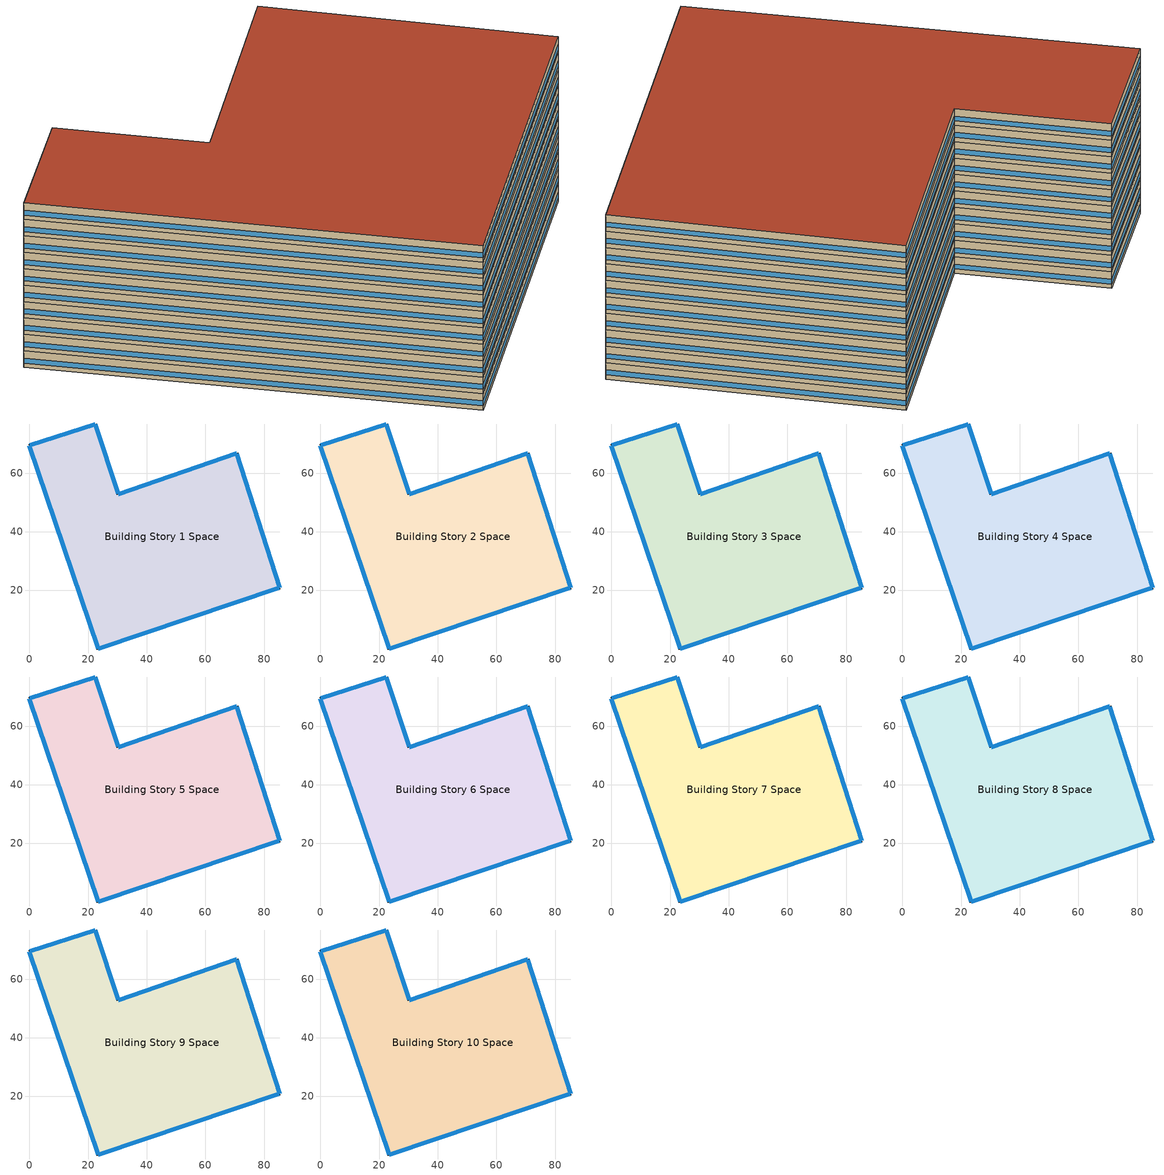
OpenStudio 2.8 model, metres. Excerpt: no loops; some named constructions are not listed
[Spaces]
Building Story 1 Space
 floor ground: 23.47,0 0,69.39 22.4,76.73 30.28,52.85 70.74,66.68 85.29,20.82 z0
 wall outside: 0,69.39 23.47,0 85.29,20.82 70.74,66.68 30.28,52.85 22.4,76.73 0,69.39 z0:3
 window: 0.01,69.36 23.46,0.02 / 22.38,76.72 0.02,69.4 / 30.27,52.87 22.41,76.7 / 70.72,66.67 30.3,52.86 / 85.29,20.85 70.75,66.65 / 23.49,0.01 85.27,20.82 z0.76:1.66
 ceiling adiabatic (Typical IEAD Roof R-15.87): 85.29,20.82 70.74,66.68 30.28,52.85 22.4,76.73 0,69.39 23.47,0 z3
Building Story 2 Space
 floor adiabatic (Typical Interior Floor): 23.47,0 0,69.39 22.4,76.73 30.28,52.85 70.74,66.68 85.29,20.82 z3
 wall outside: 0,69.39 23.47,0 85.29,20.82 70.74,66.68 30.28,52.85 22.4,76.73 0,69.39 z3:6
 window: 23.49,0.01 85.27,20.82 / 70.72,66.67 30.3,52.86 / 85.29,20.85 70.75,66.65 / 0.01,69.36 23.46,0.02 / 22.38,76.72 0.02,69.4 / 30.27,52.87 22.41,76.7 z3.76:4.66
 ceiling adiabatic (Typical Interior Ceiling): 85.29,20.82 70.74,66.68 30.28,52.85 22.4,76.73 0,69.39 23.47,0 z6
Building Story 3 Space
 floor adiabatic (Typical Insulated Carpeted 6in Slab Floor): 23.47,0 0,69.39 22.4,76.73 30.28,52.85 70.74,66.68 85.29,20.82 z6
 wall outside: 0,69.39 23.47,0 85.29,20.82 70.74,66.68 30.28,52.85 22.4,76.73 0,69.39 z6:9
 window: 22.38,76.72 0.02,69.4 / 30.27,52.87 22.41,76.7 / 0.01,69.36 23.46,0.02 / 23.49,0.01 85.27,20.82 / 70.72,66.67 30.3,52.86 / 85.29,20.85 70.75,66.65 z6.76:7.66
 ceiling adiabatic (Typical IEAD Roof R-15.87): 85.29,20.82 70.74,66.68 30.28,52.85 22.4,76.73 0,69.39 23.47,0 z9
Building Story 4 Space
 floor adiabatic (Typical Interior Floor): 23.47,0 0,69.39 22.4,76.73 30.28,52.85 70.74,66.68 85.29,20.82 z9
 wall outside: 0,69.39 23.47,0 85.29,20.82 70.74,66.68 30.28,52.85 22.4,76.73 0,69.39 z9:12
 window: 0.01,69.36 23.46,0.02 / 85.29,20.85 70.75,66.65 / 70.72,66.67 30.3,52.86 / 23.49,0.01 85.27,20.82 / 22.38,76.72 0.02,69.4 / 30.27,52.87 22.41,76.7 z9.76:10.66
 ceiling adiabatic (Typical IEAD Roof R-15.87): 85.29,20.82 70.74,66.68 30.28,52.85 22.4,76.73 0,69.39 23.47,0 z12
Building Story 5 Space
 floor adiabatic (Typical Interior Floor): 23.47,0 0,69.39 22.4,76.73 30.28,52.85 70.74,66.68 85.29,20.82 z12
 wall outside: 0,69.39 23.47,0 85.29,20.82 70.74,66.68 30.28,52.85 22.4,76.73 0,69.39 z12:15
 window: 85.29,20.85 70.75,66.65 / 23.49,0.01 85.27,20.82 / 0.01,69.36 23.46,0.02 / 22.38,76.72 0.02,69.4 / 30.27,52.87 22.41,76.7 / 70.72,66.67 30.3,52.86 z12.76:13.66
 ceiling adiabatic (Typical IEAD Roof R-15.87): 85.29,20.82 70.74,66.68 30.28,52.85 22.4,76.73 0,69.39 23.47,0 z15
Building Story 6 Space
 floor adiabatic (Typical Interior Floor): 23.47,0 0,69.39 22.4,76.73 30.28,52.85 70.74,66.68 85.29,20.82 z15
 wall outside: 0,69.39 23.47,0 85.29,20.82 70.74,66.68 30.28,52.85 22.4,76.73 0,69.39 z15:18
 window: 0.01,69.36 23.46,0.02 / 22.38,76.72 0.02,69.4 / 70.72,66.67 30.3,52.86 / 85.29,20.85 70.75,66.65 / 23.49,0.01 85.27,20.82 / 30.27,52.87 22.41,76.7 z15.76:16.66
 ceiling adiabatic (Typical IEAD Roof R-15.87): 85.29,20.82 70.74,66.68 30.28,52.85 22.4,76.73 0,69.39 23.47,0 z18
Building Story 7 Space
 floor adiabatic (Typical Interior Floor): 23.47,0 0,69.39 22.4,76.73 30.28,52.85 70.74,66.68 85.29,20.82 z18
 wall outside: 0,69.39 23.47,0 85.29,20.82 70.74,66.68 30.28,52.85 22.4,76.73 0,69.39 z18:21
 window: 70.72,66.67 30.3,52.86 / 85.29,20.85 70.75,66.65 / 0.01,69.36 23.46,0.02 / 30.27,52.87 22.41,76.7 / 22.38,76.72 0.02,69.4 / 23.49,0.01 85.27,20.82 z18.76:19.66
 ceiling adiabatic (Typical Interior Ceiling): 85.29,20.82 70.74,66.68 30.28,52.85 22.4,76.73 0,69.39 23.47,0 z21
Building Story 8 Space
 floor adiabatic (Typical Insulated Carpeted 6in Slab Floor): 23.47,0 0,69.39 22.4,76.73 30.28,52.85 70.74,66.68 85.29,20.82 z21
 wall outside: 0,69.39 23.47,0 85.29,20.82 70.74,66.68 30.28,52.85 22.4,76.73 0,69.39 z21:24
 window: 0.01,69.36 23.46,0.02 / 22.38,76.72 0.02,69.4 / 30.27,52.87 22.41,76.7 / 70.72,66.67 30.3,52.86 / 85.29,20.85 70.75,66.65 / 23.49,0.01 85.27,20.82 z21.76:22.66
 ceiling adiabatic (Typical IEAD Roof R-15.87): 85.29,20.82 70.74,66.68 30.28,52.85 22.4,76.73 0,69.39 23.47,0 z24
Building Story 9 Space
 floor adiabatic (Typical Interior Floor): 23.47,0 0,69.39 22.4,76.73 30.28,52.85 70.74,66.68 85.29,20.82 z24
 wall outside: 0,69.39 23.47,0 85.29,20.82 70.74,66.68 30.28,52.85 22.4,76.73 0,69.39 z24:27
 window: 0.01,69.36 23.46,0.02 / 22.38,76.72 0.02,69.4 / 30.27,52.87 22.41,76.7 / 70.72,66.67 30.3,52.86 / 85.29,20.85 70.75,66.65 / 23.49,0.01 85.27,20.82 z24.76:25.66
 ceiling adiabatic (Typical Interior Ceiling): 85.29,20.82 70.74,66.68 30.28,52.85 22.4,76.73 0,69.39 23.47,0 z27
Building Story 10 Space
 floor adiabatic (Typical Insulated Carpeted 6in Slab Floor): 23.47,0 0,69.39 22.4,76.73 30.28,52.85 70.74,66.68 85.29,20.82 z27
 wall outside: 0,69.39 23.47,0 85.29,20.82 70.74,66.68 30.28,52.85 22.4,76.73 0,69.39 z27:30
 window: 85.29,20.85 70.75,66.65 / 23.49,0.01 85.27,20.82 / 0.01,69.36 23.46,0.02 / 22.38,76.72 0.02,69.4 / 30.27,52.87 22.41,76.7 / 70.72,66.67 30.3,52.86 z27.76:28.66
 roof outside: 85.29,20.82 70.74,66.68 30.28,52.85 22.4,76.73 0,69.39 23.47,0 z30
[Schedule:Ruleset]
Name | Default Day Schedule | Summer Design Day Schedule | Winter Design Day Schedule
Clothing Schedule | Clothing Schedule Default Winter Clothes
OutPatientHealthCare BLDG_OCC_SCH | OutPatientHealthCare BLDG_OCC_SCH Default | OutPatientHealthCare BLDG_OCC_SCH Summer Design Day | OutPatientHealthCare BLDG_OCC_SCH Winter Design Day
OutPatientHealthCare BLDG_LIGHT_EXAM_SCH | OutPatientHealthCare BLDG_LIGHT_EXAM_SCH Default | OutPatientHealthCare BLDG_LIGHT_EXAM_SCH Summer Design Day | OutPatientHealthCare BLDG_LIGHT_EXAM_SCH Winter Design Day
OutPatientHealthCare BLDG_EQUIP_SCH_BASE | OutPatientHealthCare BLDG_EQUIP_SCH_BASE Default | OutPatientHealthCare BLDG_EQUIP_SCH_BASE Summer Design Day | OutPatientHealthCare BLDG_EQUIP_SCH_BASE Winter Design Day
OutPatientHealthCare BLDG_LIGHT_SCH | OutPatientHealthCare BLDG_LIGHT_SCH Default | OutPatientHealthCare BLDG_LIGHT_SCH Summer Design Day | OutPatientHealthCare BLDG_LIGHT_SCH Winter Design Day
OutPatientHealthCare BLDG_LIGHT_CORRIDOR_SCH | OutPatientHealthCare BLDG_LIGHT_CORRIDOR_SCH Default | OutPatientHealthCare BLDG_LIGHT_CORRIDOR_SCH Summer Design Day | OutPatientHealthCare BLDG_LIGHT_CORRIDOR_SCH Winter Design Day
OutPatientHealthCare BLDG_LIGHT_OFFICE_SCH | OutPatientHealthCare BLDG_LIGHT_OFFICE_SCH Default | OutPatientHealthCare BLDG_LIGHT_OFFICE_SCH Summer Design Day | OutPatientHealthCare BLDG_LIGHT_OFFICE_SCH Winter Design Day
OutPatientHealthCare BLDG_EQUIP_SCH | OutPatientHealthCare BLDG_EQUIP_SCH Default | OutPatientHealthCare BLDG_EQUIP_SCH Summer Design Day | OutPatientHealthCare BLDG_EQUIP_SCH Winter Design Day
OutPatientHealthCare BLDG_LIGHT_STORAGE_SCH | OutPatientHealthCare BLDG_LIGHT_STORAGE_SCH Default | OutPatientHealthCare BLDG_LIGHT_STORAGE_SCH Summer Design Day | OutPatientHealthCare BLDG_LIGHT_STORAGE_SCH Winter Design Day
Elevator Schedule 1 | 177 space(s) Occ Sch Default 1 | 177 space(s) Occ Sch Summer Design Day 1 | 177 space(s) Occ Sch Winter Design Day 1
Elevator Schedule 2 | 177 space(s) Occ Sch Default 2 | 177 space(s) Occ Sch Summer Design Day 2 | 177 space(s) Occ Sch Winter Design Day 2
Elevator Schedule 3 | 177 space(s) Occ Sch Default 3 | 177 space(s) Occ Sch Summer Design Day 3 | 177 space(s) Occ Sch Winter Design Day 3
OutPatientHealthCare Hours_of_operation | OutPatientHealthCare Hours_of_operation Default | OutPatientHealthCare Hours_of_operation Summer Design Day | OutPatientHealthCare Hours_of_operation Winter Design Day
OutPatientHealthCare HTGSETP_SCH_YES_OPTIMUM | OutPatientHealthCare HTGSETP_SCH_YES_OPTIMUM Default | OutPatientHealthCare HTGSETP_SCH_YES_OPTIMUM Summer Design Day | OutPatientHealthCare HTGSETP_SCH_YES_OPTIMUM Winter Design Day
OutPatientHealthCare CLGSETP_SCH_NO_SETBACK | OutPatientHealthCare CLGSETP_SCH_NO_SETBACK Default | OutPatientHealthCare CLGSETP_SCH_NO_SETBACK Summer Design Day | OutPatientHealthCare CLGSETP_SCH_NO_SETBACK Winter Design Day
[Schedule:Day]
Clothing Schedule Default Winter Clothes; 177 space(s) Occ Sch Summer Design Day 1; 177 space(s) Occ Sch Winter Design Day 1; 177 space(s) Occ Sch Summer Design Day 2; 177 space(s) Occ Sch Winter Design Day 2; 177 space(s) Occ Sch Summer Design Day 3; 177 space(s) Occ Sch Winter Design Day 3; OutPatientHealthCare Hours_of_operation Default; OutPatientHealthCare Hours_of_operation Winter Design Day; OutPatientHealthCare Hours_of_operation Summer Design Day: 24, 0, 1
Clothing Schedule Summer Clothes: 24, 0, 0.5
Air Velocity Schedule Default: 24, 0, 0.2
Work Efficiency Schedule Default: 24, 0, 0
OutPatientHealthCare BLDG_OCC_SCH Default: 8, 0, 0, 17, 0, 0.05, 24, 0, 0
OutPatientHealthCare BLDG_OCC_SCH Summer Design Day; OutPatientHealthCare BLDG_OCC_SCH SmrDsn|Wkdy Day: 4, 0, 0.05, 6, 0, 0.2, 7, 0, 0.5, 18, 0, 0.9, 20, 0, 0.5, 22, 0, 0.2, 24, 0, 0.05
OutPatientHealthCare BLDG_OCC_SCH Winter Design Day; OutPatientHealthCare BLDG_OCC_SCH WntrDsn|Sat Day: 7, 0, 0.05, 9, 0, 0.2, 15, 0, 0.3, 20, 0, 0.2, 24, 0, 0.05
OutPatientHealthCare ACTIVITY_SCH Default; OutPatientHealthCare ACTIVITY_SCH Winter Design Day; OutPatientHealthCare ACTIVITY_SCH Summer Design Day: 24, 0, 120
OutPatientHealthCare BLDG_LIGHT_EXAM_SCH Default; OutPatientHealthCare BLDG_LIGHT_SCH Default; OutPatientHealthCare BLDG_LIGHT_CORRIDOR_SCH Default; OutPatientHealthCare BLDG_LIGHT_OFFICE_SCH Default; OutPatientHealthCare BLDG_LIGHT_STORAGE_SCH Default: 8, 0, 0.05, 17, 0, 0.1, 24, 0, 0.05
OutPatientHealthCare BLDG_LIGHT_EXAM_SCH Summer Design Day; OutPatientHealthCare BLDG_LIGHT_EXAM_SCH SmrDsn|Wkdy Day; OutPatientHealthCare BLDG_LIGHT_SCH Summer Design Day; OutPatientHealthCare BLDG_LIGHT_SCH SmrDsn|Wkdy Day; OutPatientHealthCare BLDG_LIGHT_CORRIDOR_SCH Summer Design Day; OutPatientHealthCare BLDG_LIGHT_CORRIDOR_SCH SmrDsn|Wkdy Day; OutPatientHealthCare BLDG_LIGHT_OFFICE_SCH Summer Design Day; OutPatientHealthCare BLDG_LIGHT_OFFICE_SCH SmrDsn|Wkdy Day; OutPatientHealthCare BLDG_LIGHT_STORAGE_SCH Summer Design Day; OutPatientHealthCare BLDG_LIGHT_STORAGE_SCH SmrDsn|Wkdy Day: 4, 0, 0.1, 6, 0, 0.3, 7, 0, 0.6, 18, 0, 0.9, 20, 0, 0.6, 22, 0, 0.3, 24, 0, 0.1
OutPatientHealthCare BLDG_LIGHT_EXAM_SCH Winter Design Day; OutPatientHealthCare BLDG_LIGHT_EXAM_SCH WntrDsn|Sat Day; OutPatientHealthCare BLDG_LIGHT_SCH Winter Design Day; OutPatientHealthCare BLDG_LIGHT_SCH WntrDsn|Sat Day; OutPatientHealthCare BLDG_LIGHT_CORRIDOR_SCH Winter Design Day; OutPatientHealthCare BLDG_LIGHT_CORRIDOR_SCH WntrDsn|Sat Day; OutPatientHealthCare BLDG_LIGHT_OFFICE_SCH Winter Design Day; OutPatientHealthCare BLDG_LIGHT_OFFICE_SCH WntrDsn|Sat Day; OutPatientHealthCare BLDG_LIGHT_STORAGE_SCH Winter Design Day; OutPatientHealthCare BLDG_LIGHT_STORAGE_SCH WntrDsn|Sat Day: 7, 0, 0.1, 9, 0, 0.3, 15, 0, 0.4, 20, 0, 0.3, 24, 0, 0.1
OutPatientHealthCare BLDG_EQUIP_SCH_BASE Default; OutPatientHealthCare BLDG_EQUIP_SCH Default: 8, 0, 0.3, 17, 0, 0.5, 24, 0, 0.3
OutPatientHealthCare BLDG_EQUIP_SCH_BASE Summer Design Day; OutPatientHealthCare BLDG_EQUIP_SCH_BASE SmrDsn|Wkdy Day; OutPatientHealthCare BLDG_EQUIP_SCH Summer Design Day; OutPatientHealthCare BLDG_EQUIP_SCH SmrDsn|Wkdy Day: 4, 0, 0.3, 6, 0, 0.5, 18, 0, 1, 20, 0, 0.5, 24, 0, 0.3
OutPatientHealthCare BLDG_EQUIP_SCH_BASE Winter Design Day; OutPatientHealthCare BLDG_EQUIP_SCH_BASE WntrDsn|Sat Day; OutPatientHealthCare BLDG_EQUIP_SCH Winter Design Day; OutPatientHealthCare BLDG_EQUIP_SCH WntrDsn|Sat Day: 7, 0, 0.3, 9, 0, 0.5, 15, 0, 0.8, 20, 0, 0.5, 24, 0, 0.3
177 space(s) Occ Sch Default 1: 3, 0, 0, 4, 0, 0.0443542, 5, 0, 0, 6, 0, 0.0887084, 7, 0, 0.118278, 17, 0, 0, 18, 0, 0.118278, 19, 0, 0, 20, 0, 0.0887084, 21, 0, 0, 22, 0, 0.0443542, 24, 0, 0
177 space(s) Occ Sch Sunday 1: 7, 0, 0, 8, 0, 0.0147847, 16, 0, 0, 17, 0, 0.0147847, 24, 0, 0
177 space(s) Occ Sch Saturday 1: 6, 0, 0, 7, 0, 0.0443542, 8, 0, 0, 9, 0, 0.0295695, 14, 0, 0, 15, 0, 0.0295695, 19, 0, 0, 20, 0, 0.0443542, 24, 0, 0
177 space(s) Occ Sch Default 2; 177 space(s) Occ Sch Default 3: 3, 0, 0, 4, 0, 1, 5, 0, 0, 6, 0, 1, 7, 0, 1, 17, 0, 0, 18, 0, 1, 19, 0, 0, 20, 0, 1, 21, 0, 0, 22, 0, 1, 24, 0, 0
177 space(s) Occ Sch Sunday 2; 177 space(s) Occ Sch Sunday 3: 7, 0, 0, 8, 0, 1, 16, 0, 0, 17, 0, 1, 24, 0, 0
177 space(s) Occ Sch Saturday 2; 177 space(s) Occ Sch Saturday 3: 6, 0, 0, 7, 0, 1, 8, 0, 0, 9, 0, 1, 14, 0, 0, 15, 0, 1, 19, 0, 0, 20, 0, 1, 24, 0, 0
Schedule Day 25: 6, 0, 0, 24, 0, 1
OutPatientHealthCare HTGSETP_SCH_YES_OPTIMUM Default: 24, 0, 18.3
OutPatientHealthCare HTGSETP_SCH_YES_OPTIMUM Sat Day: 5, 0, 18.3, 6, 0, 19.4, 7, 0, 20, 15, 0, 21.1, 24, 0, 18.3
OutPatientHealthCare HTGSETP_SCH_YES_OPTIMUM Summer Design Day: 5, 0, 18.3, 18, 0, 21.1, 24, 0, 18.3
OutPatientHealthCare HTGSETP_SCH_YES_OPTIMUM Wkdy Day: 5, 0, 18.3, 6, 0, 19.4, 7, 0, 20, 18, 0, 21.1, 24, 0, 18.3
OutPatientHealthCare HTGSETP_SCH_YES_OPTIMUM Winter Design Day: 7, 0, 18.3, 15, 0, 21.1, 24, 0, 18.3
OutPatientHealthCare CLGSETP_SCH_NO_SETBACK Default; OutPatientHealthCare CLGSETP_SCH_NO_SETBACK Default|Wkdy Day: 24, 0, 22.2
OutPatientHealthCare CLGSETP_SCH_NO_SETBACK Summer Design Day: 5, 0, 25, 18, 0, 22.2, 24, 0, 25
OutPatientHealthCare CLGSETP_SCH_NO_SETBACK Winter Design Day: 7, 0, 25, 15, 0, 22.2, 24, 0, 25
[Schedule:Rule] Date Specification Type=DateRange; Start Day=1
Name | Schedule Ruleset | Rule Order | Day Schedule | Start Month | End Month | End Day | Apply Monday | Apply Tuesday | Apply Wednesday | Apply Thursday | Apply Friday | Apply Saturday | Apply Sunday
Schedule Rule 1 | Clothing Schedule | 0 | Clothing Schedule Summer Clothes | 5 | 9 | 30
Schedule Rule 2 | OutPatientHealthCare BLDG_OCC_SCH | 1 | OutPatientHealthCare BLDG_OCC_SCH SmrDsn|Wkdy Day | 1 | 12 | 31 | Yes | Yes | Yes | Yes | Yes
Schedule Rule 3 | OutPatientHealthCare BLDG_OCC_SCH | 0 | OutPatientHealthCare BLDG_OCC_SCH WntrDsn|Sat Day | 1 | 12 | 31 |  |  |  |  |  | Yes
Schedule Rule 4 | OutPatientHealthCare BLDG_LIGHT_EXAM_SCH | 1 | OutPatientHealthCare BLDG_LIGHT_EXAM_SCH SmrDsn|Wkdy Day | 1 | 12 | 31 | Yes | Yes | Yes | Yes | Yes
Schedule Rule 5 | OutPatientHealthCare BLDG_LIGHT_EXAM_SCH | 0 | OutPatientHealthCare BLDG_LIGHT_EXAM_SCH WntrDsn|Sat Day | 1 | 12 | 31 |  |  |  |  |  | Yes
Schedule Rule 6 | OutPatientHealthCare BLDG_EQUIP_SCH_BASE | 1 | OutPatientHealthCare BLDG_EQUIP_SCH_BASE SmrDsn|Wkdy Day | 1 | 12 | 31 | Yes | Yes | Yes | Yes | Yes
Schedule Rule 7 | OutPatientHealthCare BLDG_EQUIP_SCH_BASE | 0 | OutPatientHealthCare BLDG_EQUIP_SCH_BASE WntrDsn|Sat Day | 1 | 12 | 31 |  |  |  |  |  | Yes
Schedule Rule 9 | OutPatientHealthCare BLDG_LIGHT_SCH | 1 | OutPatientHealthCare BLDG_LIGHT_SCH SmrDsn|Wkdy Day | 1 | 12 | 31 | Yes | Yes | Yes | Yes | Yes
Schedule Rule 10 | OutPatientHealthCare BLDG_LIGHT_SCH | 0 | OutPatientHealthCare BLDG_LIGHT_SCH WntrDsn|Sat Day | 1 | 12 | 31 |  |  |  |  |  | Yes
Schedule Rule 11 | OutPatientHealthCare BLDG_LIGHT_CORRIDOR_SCH | 1 | OutPatientHealthCare BLDG_LIGHT_CORRIDOR_SCH SmrDsn|Wkdy Day | 1 | 12 | 31 | Yes | Yes | Yes | Yes | Yes
Schedule Rule 12 | OutPatientHealthCare BLDG_LIGHT_CORRIDOR_SCH | 0 | OutPatientHealthCare BLDG_LIGHT_CORRIDOR_SCH WntrDsn|Sat Day | 1 | 12 | 31 |  |  |  |  |  | Yes
Schedule Rule 13 | OutPatientHealthCare BLDG_LIGHT_OFFICE_SCH | 1 | OutPatientHealthCare BLDG_LIGHT_OFFICE_SCH SmrDsn|Wkdy Day | 1 | 12 | 31 | Yes | Yes | Yes | Yes | Yes
Schedule Rule 14 | OutPatientHealthCare BLDG_LIGHT_OFFICE_SCH | 0 | OutPatientHealthCare BLDG_LIGHT_OFFICE_SCH WntrDsn|Sat Day | 1 | 12 | 31 |  |  |  |  |  | Yes
Schedule Rule 15 | OutPatientHealthCare BLDG_EQUIP_SCH | 1 | OutPatientHealthCare BLDG_EQUIP_SCH SmrDsn|Wkdy Day | 1 | 12 | 31 | Yes | Yes | Yes | Yes | Yes
Schedule Rule 16 | OutPatientHealthCare BLDG_EQUIP_SCH | 0 | OutPatientHealthCare BLDG_EQUIP_SCH WntrDsn|Sat Day | 1 | 12 | 31 |  |  |  |  |  | Yes
Schedule Rule 17 | OutPatientHealthCare BLDG_LIGHT_STORAGE_SCH | 1 | OutPatientHealthCare BLDG_LIGHT_STORAGE_SCH SmrDsn|Wkdy Day | 1 | 12 | 31 | Yes | Yes | Yes | Yes | Yes
Schedule Rule 18 | OutPatientHealthCare BLDG_LIGHT_STORAGE_SCH | 0 | OutPatientHealthCare BLDG_LIGHT_STORAGE_SCH WntrDsn|Sat Day | 1 | 12 | 31 |  |  |  |  |  | Yes
177 space(s) Occ Sch Sunday Rule 1 | Elevator Schedule 1 | 0 | 177 space(s) Occ Sch Sunday 1 | 1 | 12 | 31 |  |  |  |  |  |  | Yes
177 space(s) Occ Sch Saturday Rule 1 | Elevator Schedule 1 | 1 | 177 space(s) Occ Sch Saturday 1 | 1 | 12 | 31 |  |  |  |  |  | Yes
177 space(s) Occ Sch Sunday Rule 2 | Elevator Schedule 2 | 0 | 177 space(s) Occ Sch Sunday 2 | 1 | 12 | 31 |  |  |  |  |  |  | Yes
177 space(s) Occ Sch Saturday Rule 2 | Elevator Schedule 2 | 1 | 177 space(s) Occ Sch Saturday 2 | 1 | 12 | 31 |  |  |  |  |  | Yes
177 space(s) Occ Sch Sunday Rule 3 | Elevator Schedule 3 | 0 | 177 space(s) Occ Sch Sunday 3 | 1 | 12 | 31 |  |  |  |  |  |  | Yes
177 space(s) Occ Sch Saturday Rule 3 | Elevator Schedule 3 | 1 | 177 space(s) Occ Sch Saturday 3 | 1 | 12 | 31 |  |  |  |  |  | Yes
Schedule Rule 21 | OutPatientHealthCare HTGSETP_SCH_YES_OPTIMUM | 1 | OutPatientHealthCare HTGSETP_SCH_YES_OPTIMUM Sat Day | 1 | 12 | 31 |  |  |  |  |  | Yes
Schedule Rule 22 | OutPatientHealthCare HTGSETP_SCH_YES_OPTIMUM | 0 | OutPatientHealthCare HTGSETP_SCH_YES_OPTIMUM Wkdy Day | 1 | 12 | 31 | Yes | Yes | Yes | Yes | Yes
Schedule Rule 23 | OutPatientHealthCare CLGSETP_SCH_NO_SETBACK | 0 | OutPatientHealthCare CLGSETP_SCH_NO_SETBACK Default|Wkdy Day | 1 | 12 | 31 | Yes | Yes | Yes | Yes | Yes
